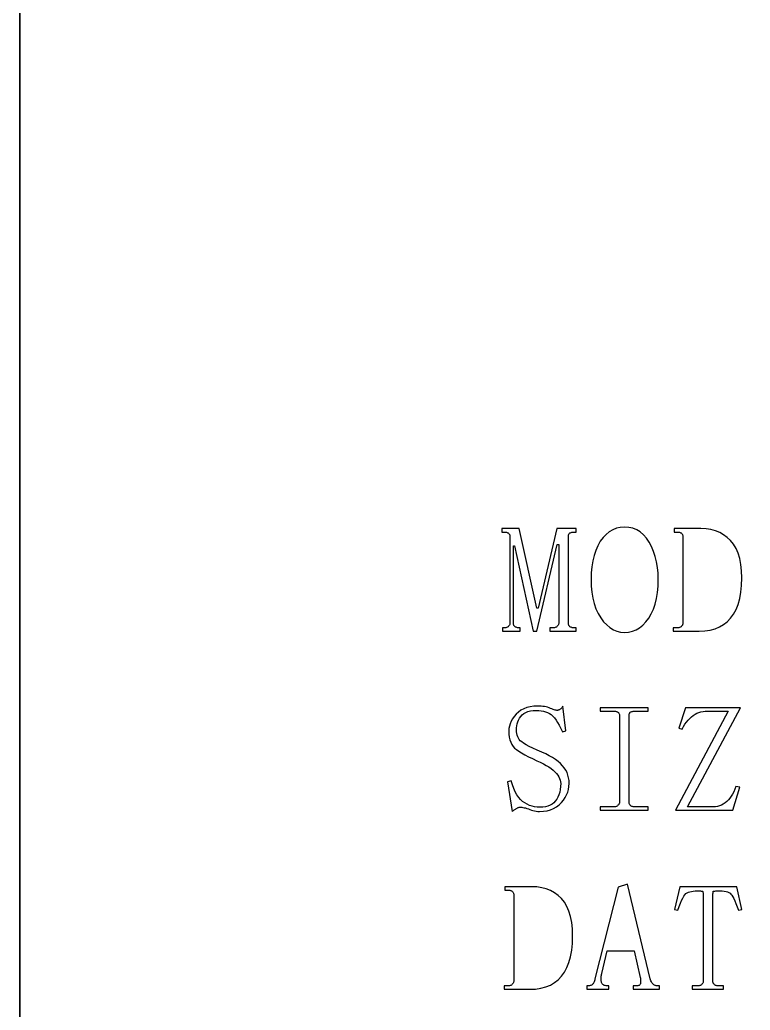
# Model space of a CAD drawing. Extents: x -190 to 190, y -140 to 140.
# Drawn here: x -190 to -163.61, y -105.94 to -70.15 of the extents above; entities that cross this region are included whole.
import ezdxf

# ---------------------------------------------------------------- set-up
doc = ezdxf.new("R2010")
doc.units = 0
doc.header["$MEASUREMENT"] = 0
doc.layers.get('0').update_dxf_attribs({"linetype": 'CONTINUOUS'})

msp = doc.modelspace()

# ---------------------------------------------------------------- linework, layer by layer
for points in [[(-190, -0.299), (-190.000996, -0.3), (-190.000996, -0.3), (-190.000996, -139), (-190.000996, -139, 0.414222), (-189, -140.000996), (-189, -140.000996), (-0.3, -140.000996), (-0.3, -140.000996), (-0.299, -140), (-0.299, -140), (-0.3, -139.999004), (-0.3, -139.999004), (-189, -139.999004), (-189, -139.999004, -0.414222), (-189.999004, -139), (-189.999004, -139), (-189.999004, -0.3), (-189.999004, -0.3), (-190, -0.299)], [(-0.300001, -140), (-189.00002, -140), (-189.00002, -140, -0.414214), (-190, -139.00001), (-190, -139.00001), (-190, -0.300007)]]:
    msp.add_lwpolyline(points, format="xyb")
for points in [[(-170.179004, -91.962998), (-170.18, -91.94), (-170.18, -91.94), (-170.18, -88.829004), (-170.18, -88.829004), (-170.179004, -88.806006), (-170.179004, -88.806006), (-170.176992, -88.785), (-170.176992, -88.785), (-170.172012, -88.765), (-170.172012, -88.765), (-170.166992, -88.747002), (-170.166992, -88.747002), (-170.159004, -88.730996), (-170.159004, -88.730996), (-170.15, -88.717002), (-170.15, -88.717002), (-170.138008, -88.703994), (-170.138008, -88.703994), (-170.121992, -88.692998), (-170.121992, -88.692998), (-170.103008, -88.682998), (-170.103008, -88.682998), (-170.083008, -88.675996), (-170.083008, -88.675996), (-170.060996, -88.67), (-170.060996, -88.67), (-170.038008, -88.665996), (-170.038008, -88.665996), (-170.012988, -88.662998), (-170.012988, -88.662998), (-169.985996, -88.662002), (-169.985996, -88.662002), (-169.901992, -88.662002), (-169.901992, -88.662002), (-169.901992, -88.537002), (-169.901992, -88.537002), (-170.596992, -88.537002), (-170.596992, -88.537002), (-171.276992, -91.412002), (-171.276992, -91.412002), (-171.318984, -91.412002), (-171.318984, -91.412002), (-171.958008, -88.537002), (-171.958008, -88.537002), (-172.583008, -88.537002), (-172.583008, -88.537002), (-172.583008, -88.662002), (-172.583008, -88.662002), (-172.5, -88.662002), (-172.5, -88.662002), (-172.469004, -88.662998), (-172.469004, -88.662998), (-172.442012, -88.665996), (-172.442012, -88.665996), (-172.416992, -88.67), (-172.416992, -88.67), (-172.395, -88.675996), (-172.395, -88.675996), (-172.376016, -88.682998), (-172.376016, -88.682998), (-172.36, -88.692998), (-172.36, -88.692998), (-172.346992, -88.703994), (-172.346992, -88.703994), (-172.332012, -88.717002), (-172.332012, -88.717002), (-172.32, -88.730996), (-172.32, -88.730996), (-172.309004, -88.747002), (-172.309004, -88.747002), (-172.300996, -88.765), (-172.300996, -88.765), (-172.295996, -88.785), (-172.295996, -88.785), (-172.291992, -88.806006), (-172.291992, -88.806006), (-172.290996, -88.829004), (-172.290996, -88.829004), (-172.290996, -91.94), (-172.290996, -91.94), (-172.291992, -91.962998), (-172.291992, -91.962998), (-172.295996, -91.983994), (-172.295996, -91.983994), (-172.300996, -92.004004), (-172.300996, -92.004004), (-172.309004, -92.022002), (-172.309004, -92.022002), (-172.32, -92.037998), (-172.32, -92.037998), (-172.332012, -92.052002), (-172.332012, -92.052002), (-172.346992, -92.065), (-172.346992, -92.065), (-172.36, -92.08), (-172.36, -92.08), (-172.376016, -92.092002), (-172.376016, -92.092002), (-172.395, -92.102002), (-172.395, -92.102002), (-172.416992, -92.11), (-172.416992, -92.11), (-172.442012, -92.115996), (-172.442012, -92.115996), (-172.469004, -92.119004), (-172.469004, -92.119004), (-172.5, -92.12), (-172.5, -92.12), (-172.555, -92.12), (-172.555, -92.12), (-172.555, -92.245), (-172.555, -92.245), (-171.915996, -92.245), (-171.915996, -92.245), (-171.915996, -92.12), (-171.915996, -92.12), (-171.972012, -92.12), (-171.972012, -92.12), (-171.998984, -92.119004), (-171.998984, -92.119004), (-172.024004, -92.115996), (-172.024004, -92.115996), (-172.047012, -92.11), (-172.047012, -92.11), (-172.069004, -92.102002), (-172.069004, -92.102002), (-172.089004, -92.092002), (-172.089004, -92.092002), (-172.107988, -92.08), (-172.107988, -92.08), (-172.125, -92.065), (-172.125, -92.065), (-172.135996, -92.052002), (-172.135996, -92.052002), (-172.145, -92.037998), (-172.145, -92.037998), (-172.152988, -92.022002), (-172.152988, -92.022002), (-172.159004, -92.004004), (-172.159004, -92.004004), (-172.162988, -91.983994), (-172.162988, -91.983994), (-172.165, -91.962998), (-172.165, -91.962998), (-172.165996, -91.94), (-172.165996, -91.94), (-172.165996, -89.162002), (-172.165996, -89.162002), (-172.125, -89.162002), (-172.125, -89.162002), (-171.458008, -92.245), (-171.458008, -92.245), (-171.318984, -92.245), (-171.318984, -92.245), (-170.582988, -89.107002), (-170.582988, -89.107002), (-170.526992, -89.107002), (-170.526992, -89.107002), (-170.526992, -91.94), (-170.526992, -91.94), (-170.527988, -91.962998), (-170.527988, -91.962998), (-170.532012, -91.983994), (-170.532012, -91.983994), (-170.537988, -92.004004), (-170.537988, -92.004004), (-170.545996, -92.022002), (-170.545996, -92.022002), (-170.555996, -92.037998), (-170.555996, -92.037998), (-170.568008, -92.052002), (-170.568008, -92.052002), (-170.582988, -92.065), (-170.582988, -92.065), (-170.595996, -92.08), (-170.595996, -92.08), (-170.611992, -92.092002), (-170.611992, -92.092002), (-170.631016, -92.102002), (-170.631016, -92.102002), (-170.653008, -92.11), (-170.653008, -92.11), (-170.678008, -92.115996), (-170.678008, -92.115996), (-170.705, -92.119004), (-170.705, -92.119004), (-170.735996, -92.12), (-170.735996, -92.12), (-170.846992, -92.12), (-170.846992, -92.12), (-170.846992, -92.245), (-170.846992, -92.245), (-169.901992, -92.245), (-169.901992, -92.245), (-169.901992, -92.12), (-169.901992, -92.12), (-169.985996, -92.12), (-169.985996, -92.12), (-170.012988, -92.119004), (-170.012988, -92.119004), (-170.038008, -92.115996), (-170.038008, -92.115996), (-170.060996, -92.11), (-170.060996, -92.11), (-170.083008, -92.102002), (-170.083008, -92.102002), (-170.103008, -92.092002), (-170.103008, -92.092002), (-170.121992, -92.08), (-170.121992, -92.08), (-170.138008, -92.065), (-170.138008, -92.065), (-170.15, -92.052002), (-170.15, -92.052002), (-170.159004, -92.037998), (-170.159004, -92.037998), (-170.166992, -92.022002), (-170.166992, -92.022002), (-170.172012, -92.004004), (-170.172012, -92.004004), (-170.176992, -91.983994), (-170.176992, -91.983994), (-170.179004, -91.962998)], [(-168.152012, -88.482002), (-168.302988, -88.492002), (-168.302988, -88.492002), (-168.445, -88.523994), (-168.445, -88.523994), (-168.578008, -88.575996), (-168.578008, -88.575996), (-168.703008, -88.648994), (-168.703008, -88.648994), (-168.82, -88.744004), (-168.82, -88.744004), (-168.927988, -88.859004), (-168.927988, -88.859004), (-169.026992, -88.995), (-169.026992, -88.995), (-169.115996, -89.152998), (-169.115996, -89.152998), (-169.190996, -89.322998), (-169.190996, -89.322998), (-169.251992, -89.507002), (-169.251992, -89.507002), (-169.299004, -89.702998), (-169.299004, -89.702998), (-169.332988, -89.912002), (-169.332988, -89.912002), (-169.354004, -90.135), (-169.354004, -90.135), (-169.360996, -90.37), (-169.360996, -90.37), (-169.354004, -90.61), (-169.354004, -90.61), (-169.331992, -90.835), (-169.331992, -90.835), (-169.296992, -91.046992), (-169.296992, -91.046992), (-169.246992, -91.246006), (-169.246992, -91.246006), (-169.184004, -91.430996), (-169.184004, -91.430996), (-169.106016, -91.602002), (-169.106016, -91.602002), (-169.012988, -91.758994), (-169.012988, -91.758994), (-168.906992, -91.899004), (-168.906992, -91.899004), (-168.795996, -92.017998), (-168.795996, -92.017998), (-168.678008, -92.115), (-168.678008, -92.115), (-168.555, -92.19), (-168.555, -92.19), (-168.427012, -92.244004), (-168.427012, -92.244004), (-168.291992, -92.275996), (-168.291992, -92.275996), (-168.152012, -92.286992), (-168.152012, -92.286992), (-168.005, -92.277002), (-168.005, -92.277002), (-167.866016, -92.245), (-167.866016, -92.245), (-167.733008, -92.192998), (-167.733008, -92.192998), (-167.607988, -92.119004), (-167.607988, -92.119004), (-167.490996, -92.025), (-167.490996, -92.025), (-167.38, -91.91), (-167.38, -91.91), (-167.276992, -91.773008), (-167.276992, -91.773008), (-167.185, -91.619004), (-167.185, -91.619004), (-167.106992, -91.449004), (-167.106992, -91.449004), (-167.044004, -91.264004), (-167.044004, -91.264004), (-166.994004, -91.063994), (-166.994004, -91.063994), (-166.958008, -90.847998), (-166.958008, -90.847998), (-166.936992, -90.617002), (-166.936992, -90.617002), (-166.93, -90.37), (-166.93, -90.37), (-166.936992, -90.149004), (-166.936992, -90.149004), (-166.957012, -89.937002), (-166.957012, -89.937002), (-166.990996, -89.735), (-166.990996, -89.735), (-167.039004, -89.542998), (-167.039004, -89.542998), (-167.1, -89.36), (-167.1, -89.36), (-167.175, -89.186992), (-167.175, -89.186992), (-167.263008, -89.022998), (-167.263008, -89.022998), (-167.36, -88.88), (-167.36, -88.88), (-167.465996, -88.757998), (-167.465996, -88.757998), (-167.583008, -88.657998), (-167.583008, -88.657998), (-167.71, -88.581006), (-167.71, -88.581006), (-167.846992, -88.526006), (-167.846992, -88.526006), (-167.995, -88.492998), (-167.995, -88.492998), (-168.152012, -88.482002)], [(-165.388008, -88.537002), (-166.360996, -88.537002), (-166.360996, -88.537002), (-166.360996, -88.662002), (-166.360996, -88.662002), (-166.235996, -88.662002), (-166.235996, -88.662002), (-166.209004, -88.662998), (-166.209004, -88.662998), (-166.185, -88.665996), (-166.185, -88.665996), (-166.162988, -88.67), (-166.162988, -88.67), (-166.143008, -88.675996), (-166.143008, -88.675996), (-166.125, -88.682998), (-166.125, -88.682998), (-166.11, -88.692998), (-166.11, -88.692998), (-166.096992, -88.703994), (-166.096992, -88.703994), (-166.081992, -88.717002), (-166.081992, -88.717002), (-166.07, -88.730996), (-166.07, -88.730996), (-166.059004, -88.747002), (-166.059004, -88.747002), (-166.050996, -88.765), (-166.050996, -88.765), (-166.045996, -88.785), (-166.045996, -88.785), (-166.041992, -88.806006), (-166.041992, -88.806006), (-166.040996, -88.829004), (-166.040996, -88.829004), (-166.040996, -91.94), (-166.040996, -91.94), (-166.041992, -91.962998), (-166.041992, -91.962998), (-166.045996, -91.983994), (-166.045996, -91.983994), (-166.050996, -92.004004), (-166.050996, -92.004004), (-166.059004, -92.022002), (-166.059004, -92.022002), (-166.07, -92.037998), (-166.07, -92.037998), (-166.081992, -92.052002), (-166.081992, -92.052002), (-166.096992, -92.065), (-166.096992, -92.065), (-166.11, -92.08), (-166.11, -92.08), (-166.125996, -92.092002), (-166.125996, -92.092002), (-166.145, -92.102002), (-166.145, -92.102002), (-166.167012, -92.11), (-166.167012, -92.11), (-166.191992, -92.115996), (-166.191992, -92.115996), (-166.219004, -92.119004), (-166.219004, -92.119004), (-166.25, -92.12), (-166.25, -92.12), (-166.388008, -92.12), (-166.388008, -92.12), (-166.388008, -92.245), (-166.388008, -92.245), (-165.457988, -92.245), (-165.457988, -92.245), (-165.250996, -92.235996), (-165.250996, -92.235996), (-165.059004, -92.207002), (-165.059004, -92.207002), (-164.881016, -92.159004), (-164.881016, -92.159004), (-164.719004, -92.091006), (-164.719004, -92.091006), (-164.570996, -92.005), (-164.570996, -92.005), (-164.437988, -91.899004), (-164.437988, -91.899004), (-164.318984, -91.773008), (-164.318984, -91.773008), (-164.212012, -91.627998), (-164.212012, -91.627998), (-164.121992, -91.461006), (-164.121992, -91.461006), (-164.048008, -91.274004), (-164.048008, -91.274004), (-163.99, -91.066006), (-163.99, -91.066006), (-163.949004, -90.836006), (-163.949004, -90.836006), (-163.923984, -90.585996), (-163.923984, -90.585996), (-163.916016, -90.315), (-163.916016, -90.315), (-163.923984, -90.062998), (-163.923984, -90.062998), (-163.949004, -89.831006), (-163.949004, -89.831006), (-163.99, -89.617998), (-163.99, -89.617998), (-164.048008, -89.426006), (-164.048008, -89.426006), (-164.121992, -89.252998), (-164.121992, -89.252998), (-164.212012, -89.101006), (-164.212012, -89.101006), (-164.318984, -88.967998), (-164.318984, -88.967998), (-164.438984, -88.852998), (-164.438984, -88.852998), (-164.570996, -88.757002), (-164.570996, -88.757002), (-164.712988, -88.677998), (-164.712988, -88.677998), (-164.865996, -88.615996), (-164.865996, -88.615996), (-165.029004, -88.572002), (-165.029004, -88.572002), (-165.203008, -88.545996), (-165.203008, -88.545996), (-165.388008, -88.537002)], [(-171.478008, -96.849004), (-171.318984, -96.922998), (-171.318984, -96.922998), (-171.196992, -96.979004), (-171.196992, -96.979004), (-171.084004, -97.035), (-171.084004, -97.035), (-170.980996, -97.092002), (-170.980996, -97.092002), (-170.888008, -97.15), (-170.888008, -97.15), (-170.805, -97.207998), (-170.805, -97.207998), (-170.730996, -97.267002), (-170.730996, -97.267002), (-170.665996, -97.326006), (-170.665996, -97.326006), (-170.610996, -97.386006), (-170.610996, -97.386006), (-170.564004, -97.445), (-170.564004, -97.445), (-170.525996, -97.505), (-170.525996, -97.505), (-170.495996, -97.563994), (-170.495996, -97.563994), (-170.475, -97.623994), (-170.475, -97.623994), (-170.461992, -97.682998), (-170.461992, -97.682998), (-170.458008, -97.742998), (-170.458008, -97.742998), (-170.461992, -97.857998), (-170.461992, -97.857998), (-170.473984, -97.965), (-170.473984, -97.965), (-170.494004, -98.063994), (-170.494004, -98.063994), (-170.521016, -98.155), (-170.521016, -98.155), (-170.556992, -98.238994), (-170.556992, -98.238994), (-170.600996, -98.314004), (-170.600996, -98.314004), (-170.652012, -98.381992), (-170.652012, -98.381992), (-170.708008, -98.440996), (-170.708008, -98.440996), (-170.770996, -98.49), (-170.770996, -98.49), (-170.843008, -98.530996), (-170.843008, -98.530996), (-170.921992, -98.562998), (-170.921992, -98.562998), (-171.009004, -98.585996), (-171.009004, -98.585996), (-171.105, -98.599004), (-171.105, -98.599004), (-171.207988, -98.604004), (-171.207988, -98.604004), (-171.305996, -98.6), (-171.305996, -98.6), (-171.400996, -98.587002), (-171.400996, -98.587002), (-171.492988, -98.566006), (-171.492988, -98.566006), (-171.581992, -98.535996), (-171.581992, -98.535996), (-171.669004, -98.497998), (-171.669004, -98.497998), (-171.752012, -98.451006), (-171.752012, -98.451006), (-171.832988, -98.395), (-171.832988, -98.395), (-171.905996, -98.329004), (-171.905996, -98.329004), (-171.975, -98.249004), (-171.975, -98.249004), (-172.039004, -98.155996), (-172.039004, -98.155996), (-172.097988, -98.049004), (-172.097988, -98.049004), (-172.152988, -97.927998), (-172.152988, -97.927998), (-172.204004, -97.792998), (-172.204004, -97.792998), (-172.25, -97.645), (-172.25, -97.645), (-172.375, -97.687002), (-172.375, -97.687002), (-172.207988, -98.757002), (-172.207988, -98.757002), (-172.184004, -98.737002), (-172.184004, -98.737002), (-172.160996, -98.719004), (-172.160996, -98.719004), (-172.139004, -98.702002), (-172.139004, -98.702002), (-172.116992, -98.686006), (-172.116992, -98.686006), (-172.095996, -98.672002), (-172.095996, -98.672002), (-172.075, -98.657998), (-172.075, -98.657998), (-172.055, -98.645), (-172.055, -98.645), (-172.035996, -98.633994), (-172.035996, -98.633994), (-172.016992, -98.625), (-172.016992, -98.625), (-171.997988, -98.617002), (-171.997988, -98.617002), (-171.98, -98.610996), (-171.98, -98.610996), (-171.963008, -98.606992), (-171.963008, -98.606992), (-171.945996, -98.605), (-171.945996, -98.605), (-171.93, -98.604004), (-171.93, -98.604004), (-171.896992, -98.605), (-171.896992, -98.605), (-171.86, -98.607998), (-171.86, -98.607998), (-171.82, -98.614004), (-171.82, -98.614004), (-171.775996, -98.622002), (-171.775996, -98.622002), (-171.729004, -98.632002), (-171.729004, -98.632002), (-171.678008, -98.645), (-171.678008, -98.645), (-171.625, -98.659004), (-171.625, -98.659004), (-171.571992, -98.685), (-171.571992, -98.685), (-171.517988, -98.707002), (-171.517988, -98.707002), (-171.461992, -98.725), (-171.461992, -98.725), (-171.405, -98.738994), (-171.405, -98.738994), (-171.345, -98.748994), (-171.345, -98.748994), (-171.284004, -98.755), (-171.284004, -98.755), (-171.221992, -98.757002), (-171.221992, -98.757002), (-171.08, -98.75), (-171.08, -98.75), (-170.946992, -98.730996), (-170.946992, -98.730996), (-170.825, -98.697998), (-170.825, -98.697998), (-170.711992, -98.652002), (-170.711992, -98.652002), (-170.608008, -98.594004), (-170.608008, -98.594004), (-170.514004, -98.522002), (-170.514004, -98.522002), (-170.43, -98.436992), (-170.43, -98.436992), (-170.355996, -98.347998), (-170.355996, -98.347998), (-170.294004, -98.255996), (-170.294004, -98.255996), (-170.242988, -98.16), (-170.242988, -98.16), (-170.203008, -98.061006), (-170.203008, -98.061006), (-170.175, -97.957998), (-170.175, -97.957998), (-170.158008, -97.852002), (-170.158008, -97.852002), (-170.151992, -97.742998), (-170.151992, -97.742998), (-170.156992, -97.637998), (-170.156992, -97.637998), (-170.172012, -97.537002), (-170.172012, -97.537002), (-170.195996, -97.442002), (-170.195996, -97.442002), (-170.229004, -97.35), (-170.229004, -97.35), (-170.273008, -97.264004), (-170.273008, -97.264004), (-170.325996, -97.180996), (-170.325996, -97.180996), (-170.388008, -97.103994), (-170.388008, -97.103994), (-170.461992, -97.025996), (-170.461992, -97.025996), (-170.545996, -96.950996), (-170.545996, -96.950996), (-170.642012, -96.877998), (-170.642012, -96.877998), (-170.748984, -96.809004), (-170.748984, -96.809004), (-170.867988, -96.741992), (-170.867988, -96.741992), (-170.996992, -96.679004), (-170.996992, -96.679004), (-171.138008, -96.617998), (-171.138008, -96.617998), (-171.311016, -96.541006), (-171.311016, -96.541006), (-171.462988, -96.47), (-171.462988, -96.47), (-171.593984, -96.405), (-171.593984, -96.405), (-171.705, -96.345996), (-171.705, -96.345996), (-171.795996, -96.291992), (-171.795996, -96.291992), (-171.865996, -96.244004), (-171.865996, -96.244004), (-171.915996, -96.201006), (-171.915996, -96.201006), (-171.952988, -96.156006), (-171.952988, -96.156006), (-171.984004, -96.107002), (-171.984004, -96.107002), (-172.01, -96.055), (-172.01, -96.055), (-172.03, -95.999004), (-172.03, -95.999004), (-172.043984, -95.94), (-172.043984, -95.94), (-172.051992, -95.877998), (-172.051992, -95.877998), (-172.055, -95.812002), (-172.055, -95.812002), (-172.051992, -95.737998), (-172.051992, -95.737998), (-172.042988, -95.665), (-172.042988, -95.665), (-172.027012, -95.593994), (-172.027012, -95.593994), (-172.005, -95.523994), (-172.005, -95.523994), (-171.976992, -95.455996), (-171.976992, -95.455996), (-171.942988, -95.39), (-171.942988, -95.39), (-171.901992, -95.325996), (-171.901992, -95.325996), (-171.853008, -95.267002), (-171.853008, -95.267002), (-171.794004, -95.216992), (-171.794004, -95.216992), (-171.722988, -95.175996), (-171.722988, -95.175996), (-171.642012, -95.145), (-171.642012, -95.145), (-171.548984, -95.122002), (-171.548984, -95.122002), (-171.446992, -95.107998), (-171.446992, -95.107998), (-171.333008, -95.104004), (-171.333008, -95.104004), (-171.244004, -95.106992), (-171.244004, -95.106992), (-171.159004, -95.115996), (-171.159004, -95.115996), (-171.08, -95.132002), (-171.08, -95.132002), (-171.004004, -95.154004), (-171.004004, -95.154004), (-170.932988, -95.182002), (-170.932988, -95.182002), (-170.866992, -95.215996), (-170.866992, -95.215996), (-170.805, -95.257002), (-170.805, -95.257002), (-170.745996, -95.31), (-170.745996, -95.31), (-170.686016, -95.375996), (-170.686016, -95.375996), (-170.626992, -95.452998), (-170.626992, -95.452998), (-170.567012, -95.542002), (-170.567012, -95.542002), (-170.507988, -95.642998), (-170.507988, -95.642998), (-170.448008, -95.757002), (-170.448008, -95.757002), (-170.388008, -95.882002), (-170.388008, -95.882002), (-170.276992, -95.84), (-170.276992, -95.84), (-170.375, -94.950996), (-170.375, -94.950996), (-170.386992, -94.973994), (-170.386992, -94.973994), (-170.4, -94.994004), (-170.4, -94.994004), (-170.413008, -95.012002), (-170.413008, -95.012002), (-170.426992, -95.027998), (-170.426992, -95.027998), (-170.440996, -95.042002), (-170.440996, -95.042002), (-170.455996, -95.052998), (-170.455996, -95.052998), (-170.471992, -95.062002), (-170.471992, -95.062002), (-170.488008, -95.072998), (-170.488008, -95.072998), (-170.505, -95.082998), (-170.505, -95.082998), (-170.522012, -95.09), (-170.522012, -95.09), (-170.54, -95.095996), (-170.54, -95.095996), (-170.558008, -95.1), (-170.558008, -95.1), (-170.577012, -95.103008), (-170.577012, -95.103008), (-170.596992, -95.104004), (-170.596992, -95.104004), (-170.623008, -95.102002), (-170.623008, -95.102002), (-170.653008, -95.095996), (-170.653008, -95.095996), (-170.689004, -95.085996), (-170.689004, -95.085996), (-170.727988, -95.072002), (-170.727988, -95.072002), (-170.773008, -95.054004), (-170.773008, -95.054004), (-170.820996, -95.032002), (-170.820996, -95.032002), (-170.875, -95.007002), (-170.875, -95.007002), (-170.930996, -94.991992), (-170.930996, -94.991992), (-170.987988, -94.979004), (-170.987988, -94.979004), (-171.045996, -94.968994), (-171.045996, -94.968994), (-171.105996, -94.961006), (-171.105996, -94.961006), (-171.166992, -94.956006), (-171.166992, -94.956006), (-171.228008, -94.952002), (-171.228008, -94.952002), (-171.290996, -94.950996), (-171.290996, -94.950996), (-171.43, -94.957002), (-171.43, -94.957002), (-171.559004, -94.975), (-171.559004, -94.975), (-171.679004, -95.005), (-171.679004, -95.005), (-171.79, -95.045996), (-171.79, -95.045996), (-171.892012, -95.1), (-171.892012, -95.1), (-171.985, -95.165), (-171.985, -95.165), (-172.069004, -95.242998), (-172.069004, -95.242998), (-172.139004, -95.327002), (-172.139004, -95.327002), (-172.197988, -95.412002), (-172.197988, -95.412002), (-172.246992, -95.498008), (-172.246992, -95.498008), (-172.283984, -95.585), (-172.283984, -95.585), (-172.310996, -95.674004), (-172.310996, -95.674004), (-172.327988, -95.762998), (-172.327988, -95.762998), (-172.333008, -95.854004), (-172.333008, -95.854004), (-172.328984, -95.967998), (-172.328984, -95.967998), (-172.315996, -96.074004), (-172.315996, -96.074004), (-172.295, -96.17), (-172.295, -96.17), (-172.265, -96.257002), (-172.265, -96.257002), (-172.226992, -96.335996), (-172.226992, -96.335996), (-172.18, -96.405), (-172.18, -96.405), (-172.125, -96.465), (-172.125, -96.465), (-172.053984, -96.522002), (-172.053984, -96.522002), (-171.968008, -96.582002), (-171.968008, -96.582002), (-171.867988, -96.644004), (-171.867988, -96.644004), (-171.753008, -96.71), (-171.753008, -96.71), (-171.623008, -96.777998), (-171.623008, -96.777998), (-171.478008, -96.849004)], [(-169.026992, -95.007002), (-169.026992, -95.132002), (-169.026992, -95.132002), (-168.540996, -95.132002), (-168.540996, -95.132002), (-168.510996, -95.132002), (-168.510996, -95.132002), (-168.483008, -95.135), (-168.483008, -95.135), (-168.459004, -95.138994), (-168.459004, -95.138994), (-168.437012, -95.145), (-168.437012, -95.145), (-168.418008, -95.152998), (-168.418008, -95.152998), (-168.401992, -95.161992), (-168.401992, -95.161992), (-168.387988, -95.172998), (-168.387988, -95.172998), (-168.374004, -95.186006), (-168.374004, -95.186006), (-168.360996, -95.2), (-168.360996, -95.2), (-168.350996, -95.216992), (-168.350996, -95.216992), (-168.342988, -95.234004), (-168.342988, -95.234004), (-168.337012, -95.253994), (-168.337012, -95.253994), (-168.333984, -95.275), (-168.333984, -95.275), (-168.332988, -95.297998), (-168.332988, -95.297998), (-168.332988, -98.408994), (-168.332988, -98.408994), (-168.333984, -98.431992), (-168.333984, -98.431992), (-168.337012, -98.453994), (-168.337012, -98.453994), (-168.342988, -98.472998), (-168.342988, -98.472998), (-168.350996, -98.490996), (-168.350996, -98.490996), (-168.360996, -98.507002), (-168.360996, -98.507002), (-168.374004, -98.522002), (-168.374004, -98.522002), (-168.387988, -98.534004), (-168.387988, -98.534004), (-168.401992, -98.549004), (-168.401992, -98.549004), (-168.418008, -98.562002), (-168.418008, -98.562002), (-168.437012, -98.572002), (-168.437012, -98.572002), (-168.459004, -98.58), (-168.459004, -98.58), (-168.483008, -98.585), (-168.483008, -98.585), (-168.510996, -98.589004), (-168.510996, -98.589004), (-168.540996, -98.59), (-168.540996, -98.59), (-169.026992, -98.59), (-169.026992, -98.59), (-169.026992, -98.715), (-169.026992, -98.715), (-167.290996, -98.715), (-167.290996, -98.715), (-167.290996, -98.59), (-167.290996, -98.59), (-167.790996, -98.59), (-167.790996, -98.59), (-167.817988, -98.589004), (-167.817988, -98.589004), (-167.843008, -98.585), (-167.843008, -98.585), (-167.867012, -98.58), (-167.867012, -98.58), (-167.889004, -98.572002), (-167.889004, -98.572002), (-167.909004, -98.562002), (-167.909004, -98.562002), (-167.926992, -98.549004), (-167.926992, -98.549004), (-167.944004, -98.534004), (-167.944004, -98.534004), (-167.955, -98.522002), (-167.955, -98.522002), (-167.964004, -98.507002), (-167.964004, -98.507002), (-167.971992, -98.490996), (-167.971992, -98.490996), (-167.978008, -98.472998), (-167.978008, -98.472998), (-167.981992, -98.453994), (-167.981992, -98.453994), (-167.985, -98.431992), (-167.985, -98.431992), (-167.985996, -98.408994), (-167.985996, -98.408994), (-167.985996, -95.297998), (-167.985996, -95.297998), (-167.985, -95.275), (-167.985, -95.275), (-167.981992, -95.253994), (-167.981992, -95.253994), (-167.978008, -95.234004), (-167.978008, -95.234004), (-167.971992, -95.216992), (-167.971992, -95.216992), (-167.964004, -95.2), (-167.964004, -95.2), (-167.955, -95.186006), (-167.955, -95.186006), (-167.944004, -95.172998), (-167.944004, -95.172998), (-167.926992, -95.161992), (-167.926992, -95.161992), (-167.909004, -95.152998), (-167.909004, -95.152998), (-167.889004, -95.145), (-167.889004, -95.145), (-167.867012, -95.138994), (-167.867012, -95.138994), (-167.843008, -95.135), (-167.843008, -95.135), (-167.817988, -95.132002), (-167.817988, -95.132002), (-167.790996, -95.132002), (-167.790996, -95.132002), (-167.290996, -95.132002), (-167.290996, -95.132002), (-167.290996, -95.007002), (-167.290996, -95.007002), (-169.026992, -95.007002)], [(-164.865996, -98.585996), (-164.943984, -98.59), (-164.943984, -98.59), (-165.875, -98.59), (-165.875, -98.59), (-163.958008, -95.007002), (-163.958008, -95.007002), (-165.944004, -95.007002), (-165.944004, -95.007002), (-166.194004, -95.742998), (-166.194004, -95.742998), (-166.069004, -95.784004), (-166.069004, -95.784004), (-166.02, -95.692998), (-166.02, -95.692998), (-165.968008, -95.607002), (-165.968008, -95.607002), (-165.913008, -95.528994), (-165.913008, -95.528994), (-165.855996, -95.457998), (-165.855996, -95.457998), (-165.795996, -95.392998), (-165.795996, -95.392998), (-165.731992, -95.335), (-165.731992, -95.335), (-165.665996, -95.284004), (-165.665996, -95.284004), (-165.600996, -95.243994), (-165.600996, -95.243994), (-165.534004, -95.21), (-165.534004, -95.21), (-165.463008, -95.181006), (-165.463008, -95.181006), (-165.39, -95.16), (-165.39, -95.16), (-165.313008, -95.143994), (-165.313008, -95.143994), (-165.234004, -95.135), (-165.234004, -95.135), (-165.151992, -95.132002), (-165.151992, -95.132002), (-164.401992, -95.132002), (-164.401992, -95.132002), (-166.305, -98.715), (-166.305, -98.715), (-164.235996, -98.715), (-164.235996, -98.715), (-163.985996, -97.882002), (-163.985996, -97.882002), (-164.125, -97.854004), (-164.125, -97.854004), (-164.161992, -97.952998), (-164.161992, -97.952998), (-164.203008, -98.045), (-164.203008, -98.045), (-164.247012, -98.13), (-164.247012, -98.13), (-164.295, -98.207998), (-164.295, -98.207998), (-164.345996, -98.277998), (-164.345996, -98.277998), (-164.4, -98.34), (-164.4, -98.34), (-164.458008, -98.395), (-164.458008, -98.395), (-164.519004, -98.447002), (-164.519004, -98.447002), (-164.582988, -98.490996), (-164.582988, -98.490996), (-164.649004, -98.525996), (-164.649004, -98.525996), (-164.719004, -98.554004), (-164.719004, -98.554004), (-164.790996, -98.573994), (-164.790996, -98.573994), (-164.865996, -98.585996)], [(-171.5, -101.475996), (-172.471992, -101.475996), (-172.471992, -101.475996), (-172.471992, -101.600996), (-172.471992, -101.600996), (-172.346992, -101.600996), (-172.346992, -101.600996), (-172.32, -101.602002), (-172.32, -101.602002), (-172.295996, -101.604004), (-172.295996, -101.604004), (-172.273984, -101.609004), (-172.273984, -101.609004), (-172.254004, -101.615), (-172.254004, -101.615), (-172.235996, -101.622002), (-172.235996, -101.622002), (-172.220996, -101.632002), (-172.220996, -101.632002), (-172.207988, -101.642998), (-172.207988, -101.642998), (-172.193008, -101.655), (-172.193008, -101.655), (-172.180996, -101.67), (-172.180996, -101.67), (-172.170996, -101.685996), (-172.170996, -101.685996), (-172.162988, -101.704004), (-172.162988, -101.704004), (-172.157012, -101.722998), (-172.157012, -101.722998), (-172.152988, -101.745), (-172.152988, -101.745), (-172.151992, -101.767998), (-172.151992, -101.767998), (-172.151992, -104.879004), (-172.151992, -104.879004), (-172.152988, -104.902002), (-172.152988, -104.902002), (-172.157012, -104.922998), (-172.157012, -104.922998), (-172.162988, -104.942998), (-172.162988, -104.942998), (-172.170996, -104.96), (-172.170996, -104.96), (-172.180996, -104.976992), (-172.180996, -104.976992), (-172.193008, -104.990996), (-172.193008, -104.990996), (-172.207988, -105.003994), (-172.207988, -105.003994), (-172.220996, -105.019004), (-172.220996, -105.019004), (-172.236992, -105.030996), (-172.236992, -105.030996), (-172.255996, -105.040996), (-172.255996, -105.040996), (-172.278008, -105.049004), (-172.278008, -105.049004), (-172.303008, -105.055), (-172.303008, -105.055), (-172.33, -105.057998), (-172.33, -105.057998), (-172.360996, -105.058994), (-172.360996, -105.058994), (-172.5, -105.058994), (-172.5, -105.058994), (-172.5, -105.183994), (-172.5, -105.183994), (-171.569004, -105.183994), (-171.569004, -105.183994), (-171.361992, -105.175), (-171.361992, -105.175), (-171.17, -105.145996), (-171.17, -105.145996), (-170.991992, -105.097998), (-170.991992, -105.097998), (-170.83, -105.03), (-170.83, -105.03), (-170.681992, -104.942998), (-170.681992, -104.942998), (-170.549004, -104.837002), (-170.549004, -104.837002), (-170.43, -104.712002), (-170.43, -104.712002), (-170.323008, -104.567002), (-170.323008, -104.567002), (-170.232988, -104.4), (-170.232988, -104.4), (-170.159004, -104.212998), (-170.159004, -104.212998), (-170.100996, -104.005), (-170.100996, -104.005), (-170.06, -103.775), (-170.06, -103.775), (-170.035996, -103.525), (-170.035996, -103.525), (-170.027012, -103.253994), (-170.027012, -103.253994), (-170.035996, -103.001992), (-170.035996, -103.001992), (-170.06, -102.77), (-170.06, -102.77), (-170.100996, -102.556992), (-170.100996, -102.556992), (-170.159004, -102.365), (-170.159004, -102.365), (-170.232988, -102.192002), (-170.232988, -102.192002), (-170.323008, -102.04), (-170.323008, -102.04), (-170.43, -101.907002), (-170.43, -101.907002), (-170.550996, -101.792002), (-170.550996, -101.792002), (-170.681992, -101.695996), (-170.681992, -101.695996), (-170.824004, -101.617002), (-170.824004, -101.617002), (-170.976992, -101.555), (-170.976992, -101.555), (-171.14, -101.511006), (-171.14, -101.511006), (-171.314004, -101.485), (-171.314004, -101.485), (-171.5, -101.475996)], [(-168.040996, -101.38), (-168.044004, -101.38), (-168.044004, -101.38), (-168.375, -101.49), (-168.375, -101.49), (-169.221992, -104.809004), (-169.221992, -104.809004), (-169.227012, -104.847002), (-169.227012, -104.847002), (-169.233984, -104.882002), (-169.233984, -104.882002), (-169.244004, -104.912998), (-169.244004, -104.912998), (-169.255996, -104.941006), (-169.255996, -104.941006), (-169.27, -104.965), (-169.27, -104.965), (-169.285996, -104.985996), (-169.285996, -104.985996), (-169.305, -105.003994), (-169.305, -105.003994), (-169.325, -105.019004), (-169.325, -105.019004), (-169.345996, -105.030996), (-169.345996, -105.030996), (-169.366992, -105.040996), (-169.366992, -105.040996), (-169.389004, -105.049004), (-169.389004, -105.049004), (-169.410996, -105.055), (-169.410996, -105.055), (-169.434004, -105.057998), (-169.434004, -105.057998), (-169.458008, -105.058994), (-169.458008, -105.058994), (-169.513008, -105.058994), (-169.513008, -105.058994), (-169.513008, -105.183994), (-169.513008, -105.183994), (-168.722012, -105.183994), (-168.722012, -105.183994), (-168.722012, -105.058994), (-168.722012, -105.058994), (-168.777012, -105.058994), (-168.777012, -105.058994), (-168.819004, -105.057002), (-168.819004, -105.057002), (-168.855996, -105.051006), (-168.855996, -105.051006), (-168.888008, -105.042002), (-168.888008, -105.042002), (-168.915996, -105.028008), (-168.915996, -105.028008), (-168.939004, -105.01), (-168.939004, -105.01), (-168.957988, -104.987998), (-168.957988, -104.987998), (-168.971992, -104.962002), (-168.971992, -104.962002), (-168.979004, -104.937998), (-168.979004, -104.937998), (-168.985, -104.915), (-168.985, -104.915), (-168.990996, -104.891006), (-168.990996, -104.891006), (-168.997012, -104.842998), (-168.997012, -104.842998), (-168.999004, -104.819004), (-168.999004, -104.819004), (-169, -104.795), (-169, -104.795), (-168.999004, -104.775), (-168.999004, -104.775), (-168.997012, -104.751992), (-168.997012, -104.751992), (-168.994004, -104.727998), (-168.994004, -104.727998), (-168.990996, -104.702998), (-168.990996, -104.702998), (-168.985, -104.675), (-168.985, -104.675), (-168.979004, -104.645996), (-168.979004, -104.645996), (-168.971992, -104.615), (-168.971992, -104.615), (-168.777012, -103.795), (-168.777012, -103.795), (-167.805, -103.795), (-167.805, -103.795), (-167.583008, -104.754004), (-167.583008, -104.754004), (-167.579004, -104.771006), (-167.579004, -104.771006), (-167.575996, -104.788994), (-167.575996, -104.788994), (-167.574004, -104.809004), (-167.574004, -104.809004), (-167.572012, -104.831006), (-167.572012, -104.831006), (-167.57, -104.854004), (-167.57, -104.854004), (-167.569004, -104.88), (-167.569004, -104.88), (-167.569004, -104.919004), (-167.569004, -104.919004), (-167.57, -104.932002), (-167.57, -104.932002), (-167.572012, -104.945), (-167.572012, -104.945), (-167.575996, -104.973008), (-167.575996, -104.973008), (-167.579004, -104.987998), (-167.579004, -104.987998), (-167.583008, -105.003994), (-167.583008, -105.003994), (-167.593008, -105.019004), (-167.593008, -105.019004), (-167.606992, -105.030996), (-167.606992, -105.030996), (-167.625, -105.040996), (-167.625, -105.040996), (-167.645996, -105.049004), (-167.645996, -105.049004), (-167.671992, -105.055), (-167.671992, -105.055), (-167.702012, -105.057998), (-167.702012, -105.057998), (-167.735996, -105.058994), (-167.735996, -105.058994), (-167.833008, -105.058994), (-167.833008, -105.058994), (-167.833008, -105.183994), (-167.833008, -105.183994), (-166.888008, -105.183994), (-166.888008, -105.183994), (-166.888008, -105.058994), (-166.888008, -105.058994), (-166.958008, -105.058994), (-166.958008, -105.058994), (-166.980996, -105.057998), (-166.980996, -105.057998), (-167.004004, -105.055), (-167.004004, -105.055), (-167.026992, -105.049004), (-167.026992, -105.049004), (-167.049004, -105.040996), (-167.049004, -105.040996), (-167.07, -105.030996), (-167.07, -105.030996), (-167.090996, -105.019004), (-167.090996, -105.019004), (-167.110996, -105.003994), (-167.110996, -105.003994), (-167.13, -104.985996), (-167.13, -104.985996), (-167.147988, -104.965), (-167.147988, -104.965), (-167.165, -104.941006), (-167.165, -104.941006), (-167.180996, -104.912998), (-167.180996, -104.912998), (-167.195996, -104.882002), (-167.195996, -104.882002), (-167.209004, -104.847002), (-167.209004, -104.847002), (-167.221992, -104.809004), (-167.221992, -104.809004), (-168.040996, -101.38)], [(-165.708008, -105.183994), (-164.569004, -105.183994), (-164.569004, -105.183994), (-164.569004, -105.058994), (-164.569004, -105.058994), (-164.763008, -105.058994), (-164.763008, -105.058994), (-164.79, -105.057998), (-164.79, -105.057998), (-164.816016, -105.055), (-164.816016, -105.055), (-164.839004, -105.049004), (-164.839004, -105.049004), (-164.860996, -105.040996), (-164.860996, -105.040996), (-164.881016, -105.030996), (-164.881016, -105.030996), (-164.9, -105.019004), (-164.9, -105.019004), (-164.915996, -105.003994), (-164.915996, -105.003994), (-164.927012, -104.990996), (-164.927012, -104.990996), (-164.937012, -104.976992), (-164.937012, -104.976992), (-164.943984, -104.96), (-164.943984, -104.96), (-164.95, -104.942998), (-164.95, -104.942998), (-164.955, -104.922998), (-164.955, -104.922998), (-164.956992, -104.902002), (-164.956992, -104.902002), (-164.958008, -104.879004), (-164.958008, -104.879004), (-164.958008, -101.865), (-164.958008, -101.865), (-164.958008, -101.813008), (-164.958008, -101.813008), (-164.956992, -101.766992), (-164.956992, -101.766992), (-164.955, -101.728994), (-164.955, -101.728994), (-164.952988, -101.697002), (-164.952988, -101.697002), (-164.950996, -101.672002), (-164.950996, -101.672002), (-164.948008, -101.654004), (-164.948008, -101.654004), (-164.943984, -101.642998), (-164.943984, -101.642998), (-164.931992, -101.639004), (-164.931992, -101.639004), (-164.913008, -101.635996), (-164.913008, -101.635996), (-164.886992, -101.632998), (-164.886992, -101.632998), (-164.853008, -101.630996), (-164.853008, -101.630996), (-164.811992, -101.63), (-164.811992, -101.63), (-164.764004, -101.628994), (-164.764004, -101.628994), (-164.708008, -101.628994), (-164.708008, -101.628994), (-164.625, -101.630996), (-164.625, -101.630996), (-164.55, -101.637998), (-164.55, -101.637998), (-164.484004, -101.649004), (-164.484004, -101.649004), (-164.426992, -101.665), (-164.426992, -101.665), (-164.378008, -101.685996), (-164.378008, -101.685996), (-164.336992, -101.71), (-164.336992, -101.71), (-164.305, -101.74), (-164.305, -101.74), (-164.275996, -101.782002), (-164.275996, -101.782002), (-164.242988, -101.838994), (-164.242988, -101.838994), (-164.206992, -101.907998), (-164.206992, -101.907998), (-164.166992, -101.991992), (-164.166992, -101.991992), (-164.124004, -102.089004), (-164.124004, -102.089004), (-164.076992, -102.199004), (-164.076992, -102.199004), (-164.027012, -102.323008), (-164.027012, -102.323008), (-163.916016, -102.295), (-163.916016, -102.295), (-164.096992, -101.475996), (-164.096992, -101.475996), (-166.151992, -101.475996), (-166.151992, -101.475996), (-166.346992, -102.295), (-166.346992, -102.295), (-166.222012, -102.323008), (-166.222012, -102.323008), (-166.175, -102.192002), (-166.175, -102.192002), (-166.13, -102.076006), (-166.13, -102.076006), (-166.086992, -101.975), (-166.086992, -101.975), (-166.045, -101.89), (-166.045, -101.89), (-166.005, -101.82), (-166.005, -101.82), (-165.967012, -101.765), (-165.967012, -101.765), (-165.93, -101.726006), (-165.93, -101.726006), (-165.891016, -101.7), (-165.891016, -101.7), (-165.845, -101.677998), (-165.845, -101.677998), (-165.792012, -101.660996), (-165.792012, -101.660996), (-165.732988, -101.646992), (-165.732988, -101.646992), (-165.666992, -101.637002), (-165.666992, -101.637002), (-165.593008, -101.630996), (-165.593008, -101.630996), (-165.512988, -101.628994), (-165.512988, -101.628994), (-165.471992, -101.628994), (-165.471992, -101.628994), (-165.435996, -101.63), (-165.435996, -101.63), (-165.405, -101.630996), (-165.405, -101.630996), (-165.38, -101.632998), (-165.38, -101.632998), (-165.359004, -101.635996), (-165.359004, -101.635996), (-165.343008, -101.639004), (-165.343008, -101.639004), (-165.333008, -101.642998), (-165.333008, -101.642998), (-165.325996, -101.652998), (-165.325996, -101.652998), (-165.319004, -101.67), (-165.319004, -101.67), (-165.314004, -101.692002), (-165.314004, -101.692002), (-165.31, -101.72), (-165.31, -101.72), (-165.306992, -101.752998), (-165.306992, -101.752998), (-165.305996, -101.792002), (-165.305996, -101.792002), (-165.305, -101.837002), (-165.305, -101.837002), (-165.305, -104.879004), (-165.305, -104.879004), (-165.305996, -104.902002), (-165.305996, -104.902002), (-165.31, -104.922998), (-165.31, -104.922998), (-165.315, -104.942998), (-165.315, -104.942998), (-165.323008, -104.96), (-165.323008, -104.96), (-165.333008, -104.976992), (-165.333008, -104.976992), (-165.345996, -104.990996), (-165.345996, -104.990996), (-165.360996, -105.003994), (-165.360996, -105.003994), (-165.374004, -105.019004), (-165.374004, -105.019004), (-165.39, -105.030996), (-165.39, -105.030996), (-165.409004, -105.040996), (-165.409004, -105.040996), (-165.430996, -105.049004), (-165.430996, -105.049004), (-165.455996, -105.055), (-165.455996, -105.055), (-165.482988, -105.057998), (-165.482988, -105.057998), (-165.512988, -105.058994), (-165.512988, -105.058994), (-165.708008, -105.058994), (-165.708008, -105.058994), (-165.708008, -105.183994)]]:
    msp.add_lwpolyline(points)

doc.saveas('drawing.dxf')
